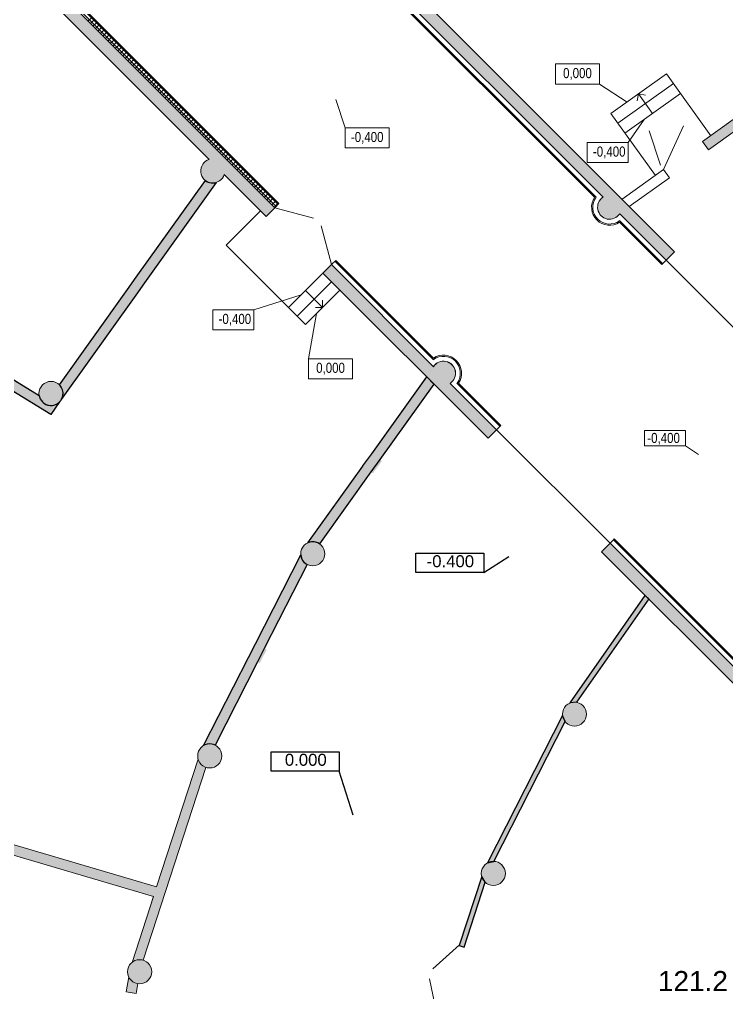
# Model space of a CAD drawing. Header units: millimetres. Extents: x 72919 to 485785, y -53256 to 338519.
# Drawn here: x 183571 to 201218, y 188785 to 213065 of the extents above; entities that cross this region are included whole.
import ezdxf
from ezdxf.enums import TextEntityAlignment as Align

# ---------------------------------------------------------------- set-up
doc = ezdxf.new("R2010")
doc.units = ezdxf.units.MM
doc.layers.add('1', color=7, linetype='Continuous')
for name, color, linetype, lineweight in [('door', 177, 'Continuous', 9), ('h', 7, 'Continuous', 9), ('stairs', 4, 'Continuous', 5), ('wall', 5, 'Continuous', 40)]:
    doc.layers.add(name, color=color, linetype=linetype, lineweight=lineweight)
doc.styles.add('STW_ARIAL', font='arial.ttf')
doc.styles.add('СГЕНЕРИР_СТИЛЬ_1', font='arial.ttf')
doc.styles.add('Шрифт надписей', font='ARIALN.TTF')

msp = doc.modelspace()

# ---------------------------------------------------------------- hatches: boundary and pattern name
at = {"ltscale": 500, "true_color": 0x000000}
h = msp.add_hatch(color=18, dxfattribs=at)
h.dxf.hatch_style = 1
edge = h.paths.add_edge_path()
edge.add_line((188675.0347, 209201.17144), (189720.17222, 208156.03392))
edge.add_line((189720.17222, 208156.03392), (189932.30426, 208368.16596))
edge.add_line((189932.30426, 208368.16596), (177667.38936, 220633.08085))
edge.add_line((177667.38936, 220633.08085), (176754.44728, 219525.9396))
edge.add_arc((176754.08587, 219225.93981), 300, 89.93097687, 389.100038895)
edge.add_line((177016.21744, 219371.84061), (177688.7605, 220187.44564))
edge.add_line((177688.7605, 220187.44564), (188300.08391, 209576.12223))
edge.add_arc((188388.29715, 209289.38468), 300, 107.100227326, 342.899772674)
h = msp.add_hatch(color=18, dxfattribs=at)
h.dxf.hatch_style = 1
edge = h.paths.add_edge_path()
edge.add_line((192555.67041, 214618.9899), (192949.311, 214225.34932))
edge.add_arc((193236.04855, 214137.13608), 300, -72.899772673, 162.899772673, ccw=False)
edge.add_line((193324.26179, 213850.39853), (199898.97434, 207275.68598))
edge.add_line((199898.97434, 207275.68598), (199686.8423, 207063.55394))
edge.add_line((199686.8423, 207063.55394), (198530.81557, 208219.58067))
edge.add_arc((198280.45675, 208384.86969), 300, 123.433130683, 326.566869317, ccw=False)
edge.add_line((198115.16773, 208635.22852), (192343.53838, 214406.85787))
edge.add_line((192343.53838, 214406.85787), (192555.67041, 214618.9899))
h = msp.add_hatch(color=18, dxfattribs=at)
h.dxf.hatch_style = 1
h.paths.add_polyline_path([(202936.37495, 211388.29386), (202935.9839, 211388.932, -0.3460995133), (202567.55069, 211431.56951), (202567.55028, 211431.56921, 0.3460998992), (202935.98385, 211388.93207), (202779.58551, 211644.15097, 0.0020839163), (202524.09513, 211486.11779, 0.4127456746), (202935.9839, 211388.932), (202935.98385, 211388.93207, -0.3460998992), (202567.55028, 211431.56921), (200598.19278, 210020.4385), (200743.806, 209817.22239)])
h = msp.add_hatch(color=18, dxfattribs=at)
h.dxf.hatch_style = 1
h.paths.add_polyline_path([(184567.7795, 203957.49976), (186261.036, 206330.01722), (186260.1379, 206328.75884), (186481.3367, 206638.69299), (186480.8223, 206637.97224), (188204.11678, 209052.5776), (188227.52549, 209036.10129), (188253.03285, 209021.60945), (188274.96464, 209011.61545), (188307.68599, 209000.41783), (188348.03328, 208992.09892), (188391.50765, 208989.40185), (188427.28315, 208991.92864), (188453.26388, 208996.5036), (188475.37412, 209002.30002), (186688.87545, 206499.1357), (186689.68289, 206500.26704), (186468.06036, 206189.73918), (186468.99848, 206191.05364), (184611.28538, 203588.10675), (184644.05868, 203654.04501), (184654.99176, 203703.9239), (184656.61325, 203766.61604), (184643.32376, 203834.25724), (184614.34419, 203898.07907), (184584.42679, 203939.26173)])
h.paths.add_polyline_path([(182495.28059, 204357.44879), (182625.90596, 204570.60838), (184062.18079, 203690.4513), (184070.19566, 203656.78627), (184087.42756, 203612.46098), (184109.61018, 203574.0816), (184143.04639, 203533.24593), (184158.566, 203518.46879), (184202.44615, 203486.18818), (184231.72073, 203470.64593), (184281.58021, 203452.7614), (184335.90851, 203443.76549), (184389.23461, 203444.66257), (184427.73419, 203451.31051), (184497.74532, 203477.75977), (184538.80332, 203503.93276), (184572.36755, 203533.57677), (184349.43473, 203221.21298)])
h = msp.add_hatch(color=18, dxfattribs=at)
h.dxf.hatch_style = 1
edge = h.paths.add_edge_path()
edge.add_line((194305.85255, 203994.61766), (195461.87928, 202838.59093))
edge.add_line((195461.87928, 202838.59093), (195249.74725, 202626.45889))
edge.add_line((195249.74725, 202626.45889), (191134.38578, 206741.82036))
edge.add_line((191134.38578, 206741.82036), (191346.51782, 206953.95239))
edge.add_line((191346.51782, 206953.95239), (193890.20471, 204410.2655))
edge.add_arc((194140.56354, 204244.97648), 300, -56.566869317, 146.566869317, ccw=False)
h = msp.add_hatch(color=18, dxfattribs=at)
h.dxf.hatch_style = 1
edge = h.paths.add_edge_path()
edge.add_arc((184357.54546, 203743.48656), 300, 0, 360)
h = msp.add_hatch(color=18, dxfattribs=at)
h.dxf.hatch_style = 1
h.paths.add_polyline_path([(191048.11699, 199994.50291), (191010.43887, 200016.14591), (190984.71898, 200027.09023), (190952.95692, 200036.92456), (190919.53142, 200043.28639), (190885.13223, 200045.83034), (190848.18471, 200044.15241), (190811.37739, 200037.85917), (190776.20566, 200027.253), (190759.04823, 200020.30031), (192129.35751, 201932.70189), (192130.64359, 201934.8621), (192351.06301, 202242.11375), (192350.6982, 202241.60463), (193721.50525, 204154.7009), (193900.67606, 203975.53008), (192552.55476, 202094.09402), (192603.36255, 202056.96524), (192379.15621, 201750.15664), (192331.21408, 201785.19129)])
h = msp.add_hatch(color=18, dxfattribs=at)
h.dxf.hatch_style = 1
edge = h.paths.add_edge_path()
edge.add_arc((190877.21615, 199742.44516), 300, 0, 360)
h = msp.add_hatch(color=18, dxfattribs=at)
h.dxf.hatch_style = 1
edge = h.paths.add_edge_path()
edge.add_arc((221610.43379, 180914.99944), 12890, 148.413454559, 151.218278192)
edge.add_line((210312.86024, 187121.20053), (209962.27611, 187313.79017))
edge.add_arc((221610.43378, 180914.99944), 13290, 149.577862287, 151.218278192, ccw=False)
edge.add_line((210150.22643, 187644.61662), (209237.60166, 188203.87379))
edge.add_line((209237.60166, 188203.87379), (209402.7822, 188473.42394))
edge.add_line((209402.7822, 188473.42394), (198078.17437, 199798.03177))
edge.add_line((198078.17437, 199798.03177), (198290.30641, 200010.1638))
edge.add_line((198290.30641, 200010.1638), (210622.24867, 187678.22154))
edge.add_line((210622.24867, 187678.22154), (210630.08785, 187666.59948))
h = msp.add_hatch(color=18, dxfattribs=at)
h.dxf.hatch_style = 1
h.paths.add_polyline_path([(188444.61993, 194976.23368), (188405.24373, 194992.16367), (188361.42132, 195002.81086), (188305.50604, 195006.7064), (188245.64114, 194999.20083), (188193.92858, 194982.27819), (188157.59256, 194963.58101), (189279.20435, 197164.90388), (189279.21119, 197164.90032), (189451.72383, 197503.49793), (189451.94742, 197503.93675), (190581.3184, 199720.48815), (190599.21189, 199640.88605), (190628.74145, 199582.32476), (190661.69685, 199540.35206), (190691.31669, 199512.83166), (190739.76905, 199480.79068), (189673.58508, 197388.2528), (189733.27585, 197357.24662), (189558.10866, 197020.02792), (189501.0656, 197049.65875)])
h = msp.add_hatch(color=18, dxfattribs=at)
h.dxf.hatch_style = 1
h.paths.add_polyline_path([(197457.55878, 196043.91036), (197293.8816, 196027.8008), (199166.00975, 198710.19639), (199255.78594, 198620.4202)])
h = msp.add_hatch(color=18, dxfattribs=at)
h.dxf.hatch_style = 1
edge = h.paths.add_edge_path()
edge.add_arc((197403.97952, 195748.7337), 300, 0, 360)
h = msp.add_hatch(color=18, dxfattribs=at)
h.dxf.hatch_style = 1
h.paths.add_polyline_path([(195234.02803, 192040.63643), (195393.92933, 192079.12424), (197168.79241, 195562.48917), (197105.94208, 195714.4746)])
h = msp.add_hatch(color=18, dxfattribs=at)
h.dxf.hatch_style = 1
edge = h.paths.add_edge_path()
edge.add_arc((188312.69419, 194708.29101), 300, 0, 360)
h = msp.add_hatch(color=18, dxfattribs=at)
h.dxf.hatch_style = 1
edge = h.paths.add_edge_path()
edge.add_arc((195381.49386, 191779.38209), 300, 0, 360)
h = msp.add_hatch(color=18, dxfattribs=at)
h.dxf.hatch_style = 1
h.paths.add_polyline_path([(195178.33736, 191558.63917), (195092.48506, 191698.92146), (194533.55006, 189978.69642), (194652.43213, 189940.0693)])
h.paths.add_polyline_path([(193970.24412, 187840.51049), (194096.20154, 188228.16757), (193977.31947, 188266.79469), (193818.33229, 187777.48245)])
h = msp.add_hatch(color=18, dxfattribs=at)
h.dxf.hatch_style = 1
edge = h.paths.add_edge_path()
edge.add_arc((186566.22185, 189328.37036), 300, 0, 360)
h = msp.add_hatch(color=18, dxfattribs=at)
h.dxf.hatch_style = 1
edge = h.paths.add_edge_path()
edge.add_arc((186566.22185, 189328.37036), 300, 204.557309762, 261, ccw=False)
edge.add_line((186293.35805, 189203.68939), (186233.26081, 188824.25039))
edge.add_line((186233.26081, 188824.25039), (186480.1829, 188785.14177))
edge.add_line((186480.1829, 188785.14177), (186519.29151, 189032.06385))
at = {"layer": '1', "ltscale": 500, "true_color": 0x000000}
h = msp.add_hatch(color=18, dxfattribs=at)
h.dxf.hatch_style = 1
edge = h.paths.add_edge_path()
edge.add_line((163779.66314, 197686.85397), (164020.47756, 198224.15547))
edge.add_line((164020.47756, 198224.15547), (164344.29499, 198934.6157))
edge.add_line((164344.29499, 198934.6157), (164790.7788, 199892.64687))
edge.add_line((164790.7788, 199892.64687), (165202.27839, 200754.66524))
edge.add_line((165202.27839, 200754.66524), (165599.73202, 201569.22976))
edge.add_line((165599.73202, 201569.22976), (165823.03201, 201456.79549))
edge.add_line((165823.03201, 201456.79549), (165655.57632, 201115.68174))
edge.add_line((165655.57632, 201115.68174), (167943.69567, 200167.91167))
edge.add_line((167943.69567, 200167.91167), (168045.69374, 200409.07798))
edge.add_line((168045.69374, 200409.07798), (168275.94714, 200311.69537))
edge.add_line((168275.94714, 200311.69537), (168077.28662, 199841.97844))
edge.add_line((168077.28662, 199841.97844), (165545.85909, 200890.53005))
edge.add_line((165545.85909, 200890.53005), (164547.5916, 198778.3228))
edge.add_line((164547.5916, 198778.3228), (164267.6652, 198164.08471))
edge.add_line((164267.6652, 198164.08471), (169329.61316, 196666.66189))
edge.add_line((169329.61316, 196666.66189), (169512.76828, 196612.4831))
edge.add_line((169512.76828, 196612.4831), (169512.84041, 196612.46176))
edge.add_line((169512.84041, 196612.46176), (169693.89362, 196558.90063))
edge.add_line((169693.89362, 196558.90063), (172267.73197, 195797.50911))
edge.add_line((172267.73197, 195797.50911), (172286.13235, 195858.32888))
edge.add_line((172286.13235, 195858.32888), (172649.85114, 195748.2896))
edge.add_line((172649.85114, 195748.2896), (172632.12948, 195689.71323))
edge.add_line((172632.12948, 195689.71323), (176051.32328, 194678.24909))
edge.add_line((176051.32328, 194678.24909), (176234.48156, 194624.07285))
edge.add_line((176234.48156, 194624.07285), (176270.46766, 194613.42746))
edge.add_line((176270.46766, 194613.42746), (176415.42203, 194570.54158))
edge.add_line((176415.42203, 194570.54158), (179618.43677, 193623.02742))
edge.add_line((179618.43677, 193623.02742), (179665.99196, 193608.95968))
edge.add_line((179665.99196, 193608.95968), (179800.30226, 193569.22807))
edge.add_line((179800.30226, 193569.22807), (179982.16774, 193515.42872))
edge.add_line((179982.16774, 193515.42872), (183297.13353, 192534.79726))
edge.add_line((183297.13353, 192534.79726), (183296.67536, 192534.93279))
edge.add_line((183296.67536, 192534.93279), (183727.44194, 192407.50365))
edge.add_line((183727.44194, 192407.50365), (183661.53243, 192427.00097))
edge.add_line((183661.53243, 192427.00097), (186988.35272, 191442.86271))
edge.add_line((186988.35272, 191442.86271), (187466.76042, 192915.25044))
edge.add_line((187466.76042, 192915.25044), (187633.72141, 193429.1036))
edge.add_line((187633.72141, 193429.1036), (187882.81056, 194195.72128))
edge.add_line((187882.81056, 194195.72128), (188023.25032, 194627.95049))
edge.add_line((188023.25032, 194627.95049), (188059.53161, 194545.84764))
edge.add_line((188059.53161, 194545.84764), (188104.89451, 194490.4253))
edge.add_line((188104.89451, 194490.4253), (188150.45067, 194454.4565))
edge.add_line((188150.45067, 194454.4565), (188199.967, 194428.78165))
edge.add_line((188199.967, 194428.78165), (188219.35514, 194422.48206))
edge.add_line((188219.35514, 194422.48206), (187541.51492, 192336.30405))
edge.add_line((187541.51492, 192336.30405), (187218.69684, 191342.77204))
edge.add_line((187218.69684, 191342.77204), (186794.54018, 190037.35187))
edge.add_line((186794.54018, 190037.35187), (186657.07645, 189614.28196))
edge.add_line((186657.07645, 189614.28196), (186637.46897, 189619.78732))
edge.add_line((186637.46897, 189619.78732), (186589.95686, 189627.42997))
edge.add_line((186589.95686, 189627.42997), (186532.029, 189626.4154))
edge.add_line((186532.029, 189626.4154), (186480.85704, 189615.96877))
edge.add_line((186480.85704, 189615.96877), (186419.98851, 189590.31655))
edge.add_line((186419.98851, 189590.31655), (186376.93663, 189561.11723))
edge.add_line((186376.93663, 189561.11723), (186685.45968, 190510.65368))
edge.add_line((186685.45968, 190510.65368), (186892.49116, 191210.51116))
edge.add_line((186892.49116, 191210.51116), (183592.23569, 192186.79102))
edge.add_line((183592.23569, 192186.79102), (183410.2284, 192240.63232))
edge.add_line((183410.2284, 192240.63232), (183299.99763, 192273.24073))
edge.add_line((183299.99763, 192273.24073), (183228.22111, 192294.47363))
edge.add_line((183228.22111, 192294.47363), (179914.40803, 193274.76409))
edge.add_line((179914.40803, 193274.76409), (179721.98677, 193331.68605))
edge.add_line((179721.98677, 193331.68605), (179550.64632, 193382.37189))
edge.add_line((179550.64632, 193382.37189), (179549.99799, 193382.56368))
edge.add_line((179549.99799, 193382.56368), (176346.07673, 194330.34601))
edge.add_line((176346.07673, 194330.34601), (176164.83929, 194383.96512))
edge.add_line((176164.83929, 194383.96512), (175982.64143, 194437.8628))
edge.add_line((175982.64143, 194437.8628), (175981.68101, 194438.14136))
edge.add_line((175981.68101, 194438.14136), (172559.73384, 195450.42))
edge.add_line((172559.73384, 195450.42), (172539.81187, 195384.57081))
edge.add_line((172539.81187, 195384.57081), (172176.09308, 195494.61009))
edge.add_line((172176.09308, 195494.61009), (172195.33634, 195558.21588))
edge.add_line((172195.33634, 195558.21588), (169623.56089, 196318.99716))
edge.add_line((169623.56089, 196318.99716), (169442.32473, 196372.6124))
edge.add_line((169442.32473, 196372.6124), (169260.12909, 196426.50942))
edge.add_line((169260.12909, 196426.50942), (169259.30639, 196426.75073))
edge.add_line((169259.30639, 196426.75073), (166736.39552, 197173.07692))
edge.add_line((166736.39552, 197173.07692), (166624.96103, 196796.37933))
edge.add_line((166624.96103, 196796.37933), (166385.23039, 196867.29632))
edge.add_line((166385.23039, 196867.29632), (166494.13054, 197235.42674))
edge.add_line((166494.13054, 197235.42674), (166496.66488, 197243.99391))
edge.add_line((166496.66488, 197243.99391), (164164.01259, 197934.0379))
edge.add_line((164164.01259, 197934.0379), (164008.92079, 197587.12793))
edge.add_line((164008.92079, 197587.12793), (163780.79231, 197689.37336))
at = {"layer": 'wall', "lineweight": 18, "ltscale": 0.007407, "true_color": 0x000000}
h = msp.add_hatch(color=18, dxfattribs=at)
h.dxf.hatch_style = 1
h.paths.add_polyline_path([(192258.68557, 214322.00505), (192343.53838, 214406.85787), (198115.16773, 208635.22852), (197947.14104, 208633.54958), (192258.68557, 214322.00505)], flags=0)
h = msp.add_hatch(color=18, dxfattribs=at)
h.dxf.hatch_style = 1
h.paths.add_polyline_path([(198625.40987, 208606.85333), (198771.0231, 208403.63722), (199768.36866, 209118.2789), (199622.75544, 209321.49501), (198625.40987, 208606.85333)], flags=0)
h = msp.add_hatch(color=18, dxfattribs=at)
h.dxf.hatch_style = 1
h.paths.add_polyline_path([(198529.08481, 208046.36698, -0.8585737083), (197941.95404, 208633.49775), (198115.16773, 208635.22852, 1.2253976213), (198530.81557, 208219.58067), (198529.13664, 208051.55398), (198529.08481, 208046.36698)], flags=0)
h = msp.add_hatch(color=18, dxfattribs=at)
h.dxf.hatch_style = 1
h.paths.add_polyline_path([(198529.13664, 208051.55398), (198530.81557, 208219.58067), (199686.8423, 207063.55394), (199601.98949, 206978.70113), (198529.13664, 208051.55398)], flags=0)
h = msp.add_hatch(color=18, dxfattribs=at)
h.dxf.hatch_style = 1
h.paths.add_polyline_path([(193887.72058, 204582.45526), (193885.35963, 204415.11058), (191346.51782, 206953.95239), (191431.37063, 207038.80521), (193887.72058, 204582.45526)], flags=0)
h = msp.add_hatch(color=18, dxfattribs=at)
h.dxf.hatch_style = 1
h.paths.add_polyline_path([(193887.72058, 204582.45526), (193885.35963, 204415.11058), (191346.51782, 206953.95239), (191431.37063, 207038.80521), (193887.72058, 204582.45526)], flags=0)
h = msp.add_hatch(color=18, dxfattribs=at)
h.dxf.hatch_style = 1
h.paths.add_polyline_path([(193887.79194, 204587.51324, -0.8534746039), (194478.55748, 203996.7477), (194473.4995, 203996.67634), (194306.15482, 203994.31539, 1.210405278), (193885.35963, 204415.11058), (193887.79194, 204587.51324)], flags=0)
h = msp.add_hatch(color=18, dxfattribs=at)
h.dxf.hatch_style = 1
h.paths.add_polyline_path([(193887.79194, 204587.51324, -0.8534746039), (194478.55748, 203996.7477), (194473.4995, 203996.67634), (194306.15482, 203994.31539, 1.210405278), (193885.35963, 204415.11058), (193887.79194, 204587.51324)], flags=0)
h = msp.add_hatch(color=18, dxfattribs=at)
h.dxf.hatch_style = 1
h.paths.add_polyline_path([(195546.7321, 202923.44374), (195461.87928, 202838.59093), (194306.15482, 203994.31539), (194473.4995, 203996.67634), (195546.7321, 202923.44374)], flags=0)
h = msp.add_hatch(color=18, dxfattribs=at)
h.dxf.hatch_style = 1
h.paths.add_polyline_path([(210714.95366, 187751.43929), (210630.08785, 187666.59948), (198290.30641, 200010.1638), (198375.17223, 200095.00361), (210714.95366, 187751.43929)], flags=0)

# ---------------------------------------------------------------- linework, layer by layer
at = {"color": 18, "ltscale": 500, "true_color": 0x000000}
for points in [[(415650.43379, 180914.99944, 0.4142135624), (336810.43379, 259754.99944), (221610.43379, 259754.99944, 0.4142135624), (142770.43379, 180914.99944), (142770.43379, 104414.99944, 0.4142135624), (221610.43379, 25574.99944), (336810.43379, 25574.99944, 0.4142135624), (415650.43379, 104414.99944)], [(414950.43379, 180914.99944, 0.4142135624), (336810.43379, 259054.99944), (221610.43379, 259054.99944, 0.4142135624), (143470.43379, 180914.99944), (143470.43379, 104414.99944, 0.4142135624), (221610.43379, 26274.99944), (336810.43379, 26274.99944, 0.4142135624), (414950.43379, 104414.99944)]]:
    msp.add_lwpolyline(points, format="xyb", close=True, dxfattribs=at)
for points in [[(184567.7795, 203957.49976), (186261.036, 206330.01722), (186261.036, 206330.01722), (186480.8223, 206637.97224), (186480.8223, 206637.97224), (188204.11678, 209052.5776), (188227.52549, 209036.10129), (188253.03285, 209021.60945), (188274.96464, 209011.61545), (188307.68599, 209000.41783), (188348.03328, 208992.09892), (188391.50765, 208989.40185), (188427.28315, 208991.92864), (188453.26388, 208996.5036), (188475.37412, 209002.30002), (186688.87545, 206499.1357), (186688.87545, 206499.1357), (186468.06036, 206189.73918), (186468.99848, 206191.05364), (184611.28538, 203588.10675), (184644.05868, 203654.04501), (184654.99176, 203703.9239), (184656.61325, 203766.61604), (184643.32376, 203834.25724), (184614.34419, 203898.07907), (184584.42679, 203939.26173), (184567.7795, 203957.49976)], [(182495.28059, 204357.44879), (182625.90596, 204570.60838), (184062.18079, 203690.4513), (184070.19566, 203656.78627), (184087.42756, 203612.46098), (184109.61018, 203574.0816), (184143.04639, 203533.24593), (184158.566, 203518.46879), (184202.44615, 203486.18818), (184231.72073, 203470.64593), (184281.58021, 203452.7614), (184335.90851, 203443.76549), (184389.23461, 203444.66257), (184427.73419, 203451.31051), (184497.74532, 203477.75977), (184538.80332, 203503.93276), (184572.36755, 203533.57677), (184349.43473, 203221.21298), (182495.28059, 204357.44879)], [(191048.11699, 199994.50291), (191010.43887, 200016.14591), (190984.71898, 200027.09023), (190952.95692, 200036.92456), (190919.53142, 200043.28639), (190885.13223, 200045.83034), (190848.18471, 200044.15241), (190811.37739, 200037.85917), (190776.20566, 200027.253), (190759.04823, 200020.30031), (192129.35751, 201932.70189), (192130.64359, 201934.8621), (192350.6982, 202241.60463), (192350.6982, 202241.60463), (193721.50525, 204154.7009), (193900.67606, 203975.53008), (192552.55476, 202094.09402), (192552.55476, 202094.09402), (192331.21408, 201785.19129), (192331.21408, 201785.19129), (191048.11699, 199994.50291)], [(188444.61993, 194976.23368), (188405.24373, 194992.16367), (188361.42132, 195002.81086), (188305.50604, 195006.7064), (188245.64114, 194999.20083), (188193.92858, 194982.27819), (188157.59256, 194963.58101), (189279.20435, 197164.90388), (189279.21119, 197164.90032), (189451.72383, 197503.49793), (189451.94742, 197503.93675), (190581.3184, 199720.48815), (190599.21189, 199640.88605), (190628.74145, 199582.32476), (190661.69685, 199540.35206), (190691.31669, 199512.83166), (190739.76905, 199480.79068), (189673.58508, 197388.2528), (189673.58508, 197388.2528), (189501.0656, 197049.65875), (189501.0656, 197049.65875), (188444.61993, 194976.23368)], [(195142.23637, 199280.03724), (195766.27954, 199675.93503)], [(197457.55878, 196043.91036), (197293.8816, 196027.8008), (199166.00975, 198710.19639), (199255.78594, 198620.4202), (197457.55878, 196043.91036)], [(195234.02803, 192040.63643), (195393.92933, 192079.12424), (197168.79241, 195562.48917), (197105.94208, 195714.4746), (195234.02803, 192040.63643)], [(191886.46407, 193227.07083), (191538.58058, 194330.78982)], [(195178.33736, 191558.63917), (195092.48506, 191698.92146), (194533.55006, 189978.69642), (194652.43213, 189940.0693), (195178.33736, 191558.63917)]]:
    msp.add_lwpolyline(points, dxfattribs=at)
for points in [[(193447.13167, 199759.43984), (195142.2372, 199759.43693), (195142.23637, 199280.03724), (193447.13085, 199280.04015)], [(189843.47618, 194810.19242), (191538.5817, 194810.1895), (191538.58087, 194330.78982), (189843.47535, 194330.79273)]]:
    msp.add_lwpolyline(points, close=True, dxfattribs=at)
at = {"layer": 'door', "ltscale": 100}
msp.add_line((200118.03721, 210414.5165), (199622.75544, 209321.49501), dxfattribs=at)
at = {"layer": 'door', "linetype": 'ByBlock', "ltscale": 100}
for p, q in [((190898.23008, 208109.34691), (189932.30426, 208368.16596)), ((190898.23008, 208109.34691), (189932.30426, 208368.16596)), ((191346.51782, 206953.95239), (191087.69877, 207919.87822)), ((191346.51782, 206953.95239), (191087.69877, 207919.87822)), ((193871.46864, 189397.24992), (194540.29898, 189999.46746)), ((193977.31947, 188266.79469), (193790.19895, 189147.12753))]:
    msp.add_line(p, q, dxfattribs=at)
at = {"layer": 'door', "linetype": 'ByBlock'}
for p, q in [((202515.26943, 204235.12682), (199686.8423, 207063.55394)), ((198290.30641, 200010.1638), (195461.87928, 202838.59093)), ((198290.30641, 200010.1638), (195461.87928, 202838.59093))]:
    msp.add_line(p, q, dxfattribs=at)
at = {"layer": 'h'}
for p, q in [((198028.11719, 211455.21605), (198713.61191, 211007.46703)), ((199545.18721, 209429.74832), (199261.70093, 210293.00109))]:
    msp.add_line(p, q, dxfattribs=at)
for points in [[(196928.11719, 211955.21605), (198028.11719, 211955.21605), (198028.11719, 211455.21605), (196928.11719, 211455.21605)], [(191687.79316, 210361.94717), (192787.79316, 210361.94717), (192787.79316, 209861.94717), (191687.79316, 209861.94717)], [(191687.79316, 210361.94717), (192787.79316, 210361.94717), (192787.79316, 209861.94717), (191687.79316, 209861.94717)], [(197719.92766, 209999.13479), (198743.33868, 209999.13479), (198743.33868, 209499.13479), (197719.92766, 209499.13479)], [(188389.36513, 205827.24653), (189412.77615, 205827.24653), (189412.77615, 205327.24653), (188389.36513, 205327.24653)], [(190774.42385, 204608.16236), (191874.42385, 204608.16236), (191874.42385, 204108.16236), (190774.42385, 204108.16236)], [(199153.2938, 202820.97497), (200175.30752, 202820.97497), (200175.30752, 202434.5306), (199153.2938, 202434.5306)]]:
    msp.add_lwpolyline(points, close=True, dxfattribs=at)
at = {"layer": 'h', "ltscale": 0.740741}
for points in [[(191687.79316, 210361.94717), (191459.40064, 211066.03259)], [(191687.79316, 210361.94717), (191459.40064, 211066.03259)], [(200175.30752, 202434.5306), (200499.29252, 202219.14988)]]:
    msp.add_lwpolyline(points, dxfattribs=at)
at = {"layer": 'h', "ltscale": 0.007407}
for points in [[(198743.33868, 209999.13479), (199137.02208, 210572.72847)], [(189412.77615, 205827.24653), (190592.03185, 206198.00501)], [(190774.42385, 204608.16236), (190977.35785, 205734.80288)]]:
    msp.add_lwpolyline(points, dxfattribs=at)
at = {"layer": 'stairs', "color": 4}
for p, q in [((198998.0377, 211211.27054), (198968.67619, 211033.46421)), ((198998.0377, 211211.27054), (199175.84403, 211181.90902)), ((191126.27802, 205883.72346), (191124.67036, 206063.93058)), ((191126.27802, 205883.72346), (190946.0709, 205882.11581))]:
    msp.add_line(p, q, dxfattribs=at)
at = {"layer": 'stairs', "color": 4, "lineweight": 18}
for p, q in [((199347.50944, 210723.55186), (198998.0377, 211211.27054)), ((189580.3319, 208295.87424), (188722.96578, 207438.50665)), ((190702.01359, 205459.45861), (188722.96493, 207438.50727)), ((191126.27765, 206732.25082), (190277.74952, 205883.72268)), ((191338.40969, 206520.11878), (190489.88155, 205671.59065)), ((191550.54172, 206307.98675), (190702.01359, 205459.45861)), ((190702.01359, 206307.98675), (191126.27802, 205883.72346))]:
    msp.add_line(p, q, dxfattribs=at)
for points in [[(200801.40889, 210166.05172), (199694.74838, 211710.49418), (198312.70713, 210720.20123)], [(198487.443, 210476.34189), (199869.48425, 211466.63485)], [(200044.22012, 211222.77551), (198662.17887, 210232.48256)], [(199419.36765, 209175.75877), (198312.70713, 210720.20123)]]:
    msp.add_lwpolyline(points, dxfattribs=at)
at = {"layer": 'wall', "color": 18, "lineweight": 18, "ltscale": 0.007407, "true_color": 0x000000, "extrusion": (-0.707107, -0.707107, 0)}
msp.add_line((189970.96393, 208406.82563), (177617.08851, 220760.70105), dxfattribs=at)
at = {"layer": 'wall', "color": 18, "lineweight": 18, "ltscale": 0.007407, "true_color": 0x000000, "extrusion": (0.707107, -0.707107, 0)}
msp.add_line((190038.37027, 208474.23197), (189932.30426, 208368.16596), dxfattribs=at)
msp.add_line((190038.37027, 208474.23197), (189932.30426, 208368.16596), dxfattribs=at)
at = {"layer": 'wall', "color": 18, "lineweight": 18, "ltscale": 0.007407, "true_color": 0x000000}
for p, q in [((182612.73307, 204578.6808), (184062.18079, 203690.4513)), ((182495.28058, 204357.4488), (184349.43473, 203221.21298)), ((198078.17437, 199798.03177), (198290.30641, 200010.1638)), ((198078.17437, 199798.03177), (198290.30641, 200010.1638)), ((198290.30641, 200010.1638), (210632.02551, 187668.53655)), ((209402.7822, 188473.42394), (198078.17437, 199798.03177)), ((189673.58508, 197388.2528), (190739.76905, 199480.79068)), ((186988.35272, 191442.86271), (188023.25032, 194627.95049)), ((186657.0366, 189614.15931), (188219.12141, 194421.7627)), ((186376.93663, 189561.11723), (186911.07126, 191205.0148)), ((194533.55006, 189978.69642), (194652.43213, 189940.0693)), ((186293.35805, 189203.68939), (186233.26081, 188824.25039)), ((186519.29151, 189032.06385), (186480.1829, 188785.14177)), ((186480.1829, 188785.14177), (186233.26081, 188824.25039))]:
    msp.add_line(p, q, dxfattribs=at)
at = {"layer": 'wall', "color": 18, "lineweight": 18, "ltscale": 0.007407, "true_color": 0x000000, "extrusion": (0.707107, 0.707107, 0)}
for points, elevation in [([(30546.44348, 0), (13036.12283, 0)], 281790.96344), ([(13036.12283, 0), (30381.33181, 0)], 281640.96344)]:
    msp.add_lwpolyline(points, dxfattribs=dict(at, elevation=elevation))
at = {"layer": 'wall', "color": 18, "lineweight": 18, "ltscale": 0.007407, "true_color": 0x000000}
for points in [[(177658.84091, 220811.33493), (190017.15707, 208453.01877)], [(192343.53838, 214406.85787), (192237.47236, 214300.79185), (197905.13436, 208633.12985)], [(192343.53838, 214406.85787), (198115.16773, 208635.22852)], [(197947.14104, 208633.54958), (192258.68557, 214322.00505)], [(185340.26276, 212960.20745), (185425.11557, 213045.06027)], [(185587.75013, 212712.72008), (185672.60295, 212797.57289)], [(185587.75013, 212712.72008), (185672.60295, 212797.57289)], [(186082.72488, 212217.74533), (186167.57769, 212302.59815)], [(186082.72488, 212217.74533), (186167.57769, 212302.59815)], [(186268.34041, 212032.1298), (186353.19322, 212116.98262)], [(186268.34041, 212032.1298), (186353.19322, 212116.98262)], [(186887.05884, 211413.41137), (186971.91166, 211498.26418)], [(186887.05884, 211413.41137), (186971.91166, 211498.26418)], [(202567.55069, 211431.56951), (200598.19278, 210020.4385), (200743.806, 209817.22239), (202935.22576, 211387.47041), (202936.48605, 211388.11255)], [(187258.2899, 211042.18031), (187343.14272, 211127.03312)], [(187258.2899, 211042.18031), (187343.14272, 211127.03312)], [(187382.03359, 210918.43662), (187466.8864, 211003.28944)], [(187382.03359, 210918.43662), (187466.8864, 211003.28944)], [(187567.64912, 210732.82109), (187652.50193, 210817.67391)], [(187567.64912, 210732.82109), (187652.50193, 210817.67391)], [(188557.59861, 209742.8716), (188642.45143, 209827.72441)], [(188557.59861, 209742.8716), (188642.45143, 209827.72441)], [(188681.3423, 209619.12791), (188766.19511, 209703.98073)], [(188681.3423, 209619.12791), (188766.19511, 209703.98073)], [(198771.0231, 208403.63722), (199768.36866, 209118.2789), (199622.75544, 209321.49501), (198591.85239, 208582.80793)], [(184567.7795, 203957.49976), (186261.036, 206330.01722), (186261.036, 206330.01722), (186480.8223, 206637.97224), (186481.85109, 206639.41374), (188204.11678, 209052.5776)], [(188475.50222, 209002.4795), (186688.87545, 206499.1357), (186688.87545, 206499.1357), (186468.06036, 206189.73918), (186468.06036, 206189.73918), (184349.43473, 203221.21298)], [(197941.95404, 208633.49775), (197947.14104, 208633.54958)], [(198530.81557, 208219.58067), (199686.8423, 207063.55394)], [(198528.71691, 208009.54731), (199580.77628, 206957.48793), (199686.8423, 207063.55394)], [(199601.98949, 206978.70113), (198529.13664, 208051.55398)], [(193885.35963, 204415.11058), (191346.51782, 206953.95239), (191452.58383, 207060.01841)], [(193885.35963, 204415.11058), (191346.51782, 206953.95239), (191452.58383, 207060.01841)], [(191431.37063, 207038.80521), (193887.72058, 204582.45526)], [(191431.37063, 207038.80521), (193887.72058, 204582.45526)], [(193888.31082, 204624.29143), (191452.58383, 207060.01841)], [(193888.31082, 204624.29143), (191452.58383, 207060.01841)], [(190759.04823, 200020.30031), (192129.35751, 201932.70189), (192130.64359, 201934.8621), (192350.6982, 202241.60463), (192350.6982, 202241.60463), (193721.50525, 204154.7009)], [(193900.67606, 203975.53008), (192552.55476, 202094.09402), (192552.55476, 202094.09402), (192331.21408, 201785.19129), (192331.21408, 201785.19129), (191048.11699, 199994.50291)], [(195567.9453, 202944.65694), (195461.87928, 202838.59093), (194306.15482, 203994.31539)], [(194478.55748, 203996.7477), (194473.4995, 203996.67634)], [(194478.55748, 203996.7477), (194473.4995, 203996.67634), (195546.7321, 202923.44374)], [(194478.55748, 203996.7477), (194473.4995, 203996.67634)], [(195567.9453, 202944.65694), (194515.33567, 203997.26658)], [(210714.95366, 187751.43929), (210630.08785, 187666.59948), (198290.30641, 200010.1638), (198375.17223, 200095.00361), (210714.95366, 187751.43929)], [(210714.95366, 187751.43929), (210736.17012, 187772.64924), (198396.38868, 200116.21356), (198375.17223, 200095.00361)], [(188157.59256, 194963.58101), (189279.20435, 197164.90388), (189279.21119, 197164.90032), (189451.72383, 197503.49793), (189451.72383, 197503.49793), (190581.3184, 199720.48815)], [(199166.00975, 198710.19639), (197293.8816, 196027.8008)], [(199255.78594, 198620.4202), (197457.55878, 196043.91036)], [(189673.58508, 197388.2528), (189673.58508, 197388.2528), (189501.0656, 197049.65875), (189501.0656, 197049.65875), (188444.61993, 194976.23368)], [(169694.96392, 196558.58608), (172267.73197, 195797.50911), (172267.73197, 195797.50911), (172632.12948, 195689.71323), (172632.12948, 195689.71323), (176052.2837, 194677.97052), (176052.2837, 194677.97052), (176416.67943, 194570.17517), (176416.67943, 194570.17517), (179618.43677, 193623.02742), (179618.43677, 193623.02742), (179982.16774, 193515.42872), (179982.84682, 193515.22783), (183297.13353, 192534.79726), (183297.13353, 192534.79726), (183661.53243, 192427.00097), (183661.53243, 192427.00097), (186988.35272, 191442.86271)], [(186911.07126, 191205.0148), (183592.23569, 192186.79102), (183592.23569, 192186.79102), (183228.22111, 192294.47363), (183227.8368, 192294.58731), (179914.40803, 193274.76409), (179914.40803, 193274.76409), (179549.99799, 193382.56368), (179549.99799, 193382.56368), (176347.03715, 194330.06744), (176347.03715, 194330.06744), (175982.64143, 194437.8628), (175982.64143, 194437.8628), (172559.73384, 195450.42), (172559.73384, 195450.42), (172195.33634, 195558.21588), (172195.33634, 195558.21588), (169624.52037, 196318.71538)], [(197105.94208, 195714.4746), (195234.02803, 192040.63643)], [(197168.79241, 195562.48917), (195393.92933, 192079.12424)], [(195092.48506, 191698.92146), (194533.55006, 189978.69642)], [(195178.33736, 191558.63917), (194652.43213, 189940.0693)]]:
    msp.add_lwpolyline(points, dxfattribs=at)
for points in [[(188675.0347, 209201.17144), (189720.17222, 208156.03392), (189932.30426, 208368.16596), (177667.38936, 220633.08085), (176754.44728, 219525.9396, 3.6786487101), (177016.21744, 219371.84061), (177688.7605, 220187.44564), (188300.08391, 209576.12223, 1.6609870017)], [(192555.67041, 214618.9899), (192949.311, 214225.34932, -1.6609870017), (193324.26179, 213850.39853), (199898.97434, 207275.68598), (199686.8423, 207063.55394), (198530.81557, 208219.58067, -1.2253976213), (198115.16773, 208635.22852), (192343.53838, 214406.85787)], [(194305.85255, 203994.61766), (195461.87928, 202838.59093), (195249.74725, 202626.45889), (191134.38578, 206741.82036), (191346.51782, 206953.95239), (193890.20471, 204410.2655, -1.2253976213)]]:
    msp.add_lwpolyline(points, format="xyb", close=True, dxfattribs=at)
at = {"layer": 'wall', "color": 18, "lineweight": 18, "ltscale": 0.007407, "true_color": 0x000000, "extrusion": (0.707107, -0.707107, 0)}
for elevation in [-19617.75019, -19442.75019, -19442.75019, -19355.25019, -19355.25019, -19267.75019, -19267.75019, -19092.75019, -19092.75019, -19005.25019, -19005.25019, -18917.75019, -18917.75019, -18830.25019, -18830.25019, -18742.75019, -18742.75019, -18655.25019, -18655.25019, -18567.75019, -18567.75019, -18392.75019, -18392.75019, -18130.25019, -18130.25019, -18042.75019, -18042.75019, -17955.25019, -17955.25019, -17867.75019, -17867.75019, -17780.25019, -17780.25019, -17692.75019, -17692.75019, -17605.25019, -17605.25019, -17517.75019, -17517.75019, -17430.25019, -17430.25019, -17255.25019, -17255.25019, -17167.75019, -17167.75019, -17080.25019, -17080.25019, -16992.75019, -16992.75019, -16905.25019, -16905.25019, -16730.25019, -16730.25019, -16555.25019, -16555.25019, -16467.75019, -16467.75019, -16292.75019, -16292.75019, -16205.25019, -16205.25019, -16117.75019, -16117.75019, -16030.25019, -16030.25019, -15942.75019, -15942.75019, -15855.25019, -15855.25019, -15767.75019, -15767.75019, -15680.25019, -15680.25019, -15592.75019, -15592.75019, -15505.25019, -15505.25019, -15417.75019, -15417.75019, -15330.25019, -15330.25019, -15242.75019, -15242.75019, -15155.25019, -15155.25019, -15067.75019, -15067.75019, -14892.75019, -14892.75019, -14717.75019, -14717.75019, -14630.25019, -14630.25019, -14542.75019, -14542.75019, -14455.25019, -14455.25019, -14367.75019, -14367.75019, -14280.25019, -14280.25019, -14192.75019, -14192.75019, -14105.25019, -14105.25019, -14017.75019, -14017.75019, -13930.25019, -13930.25019, -13842.75019, -13842.75019, -13755.25019, -13755.25019, -13667.75019, -13667.75019, -13580.25019, -13580.25019, -13492.75019, -13492.75019, -13405.25019, -13405.25019, -13317.75019, -13317.75019, -13230.25019, -13230.25019, -13142.75019, -13142.75019, -13055.25019, -13055.25019]:
    msp.add_lwpolyline([(281640.96344, 0), (281760.96344, 0)], dxfattribs=dict(at, elevation=elevation))
at = {"layer": 'wall', "color": 18, "lineweight": 18, "ltscale": 0.007407, "true_color": 0x000000, "extrusion": (-0.707107, 0.707107, 0), "elevation": 18305.25019}
msp.add_lwpolyline([(-281640.96344, 0), (-281760.96344, 0)], dxfattribs=at)
msp.add_lwpolyline([(-281640.96344, 0), (-281760.96344, 0)], dxfattribs=at)
at = {"layer": 'wall', "color": 18, "lineweight": 18, "ltscale": 0.007407, "true_color": 0x000000}
for points in [[(197905.13436, 208633.12985, 0.8167866147), (198528.71691, 208009.54731)], [(198529.08481, 208046.36698, -0.8585737083), (197941.95404, 208633.49775)], [(198115.16773, 208635.22852, 1.2253976213), (198530.81557, 208219.58067)], [(198529.13664, 208051.55398), (198529.08481, 208046.36698, -0.8585737083)], [(194515.33567, 203997.26658, 0.8123006898), (193888.31082, 204624.29143)], [(194515.33567, 203997.26658, 0.8123006898), (193888.31082, 204624.29143)], [(194306.15482, 203994.31539, 1.210405278), (193885.35963, 204415.11058)], [(194306.15482, 203994.31539, 1.210405278), (193885.35963, 204415.11058)], [(193887.72058, 204582.45526), (193887.79194, 204587.51324, -0.8534746039)], [(193887.72058, 204582.45526), (193887.79194, 204587.51324, -0.8534746039)], [(193887.79194, 204587.51324, -0.8534746039), (194478.55748, 203996.7477)], [(193887.79194, 204587.51324, -0.8534746039), (194478.55748, 203996.7477)]]:
    msp.add_lwpolyline(points, format="xyb", dxfattribs=at)
for centre in [(184357.54547, 203742.98421), (190880.24273, 199745.87019), (197403.97952, 195748.7337), (188312.7048, 194706.79278), (195381.49386, 191779.38209), (186566.22185, 189328.37036)]:
    msp.add_circle(centre, 300, dxfattribs=at)

# ---------------------------------------------------------------- texts
at = {"color": 18, "ltscale": 500, "true_color": 0x000000, "style": 'STW_ARIAL'}
for s, p in [('-0.400', (194310.8574, 199560.87263)), ('0.000', (190707.2019, 194611.6252))]:
    msp.add_text(s, height=298.8, rotation=0.000098451, dxfattribs=at).set_placement(p, align=Align.MIDDLE_CENTER)
at = {"color": 18, "ltscale": 500, "true_color": 0x000000, "insert": (199483.00957, 189096.60476), "char_height": 499.5, "attachment_point": 4, "rotation": 359.996045519, "style": 'СГЕНЕРИР_СТИЛЬ_1'}
msp.add_mtext('\\A1;121.2', dxfattribs=at)
at = {"layer": 'h', "char_height": 250, "attachment_point": 5, "style": 'Шрифт надписей'}
for s, insert in [('0,000', (197478.11719, 211705.21605)), ('-0,400', (192237.79316, 210111.94717)), ('-0,400', (192237.79316, 210111.94717)), ('-0,400', (198269.92766, 209749.13479)), ('-0,400', (188939.36513, 205577.24653)), ('0,000', (191324.42385, 204358.16236)), ('-0,400', (199625.30752, 202610.3426))]:
    msp.add_mtext_dynamic_manual_height_columns(s, width=5.8397345, gutter_width=50, heights=[0], dxfattribs=dict(at, insert=insert))

doc.saveas('drawing.dxf')
